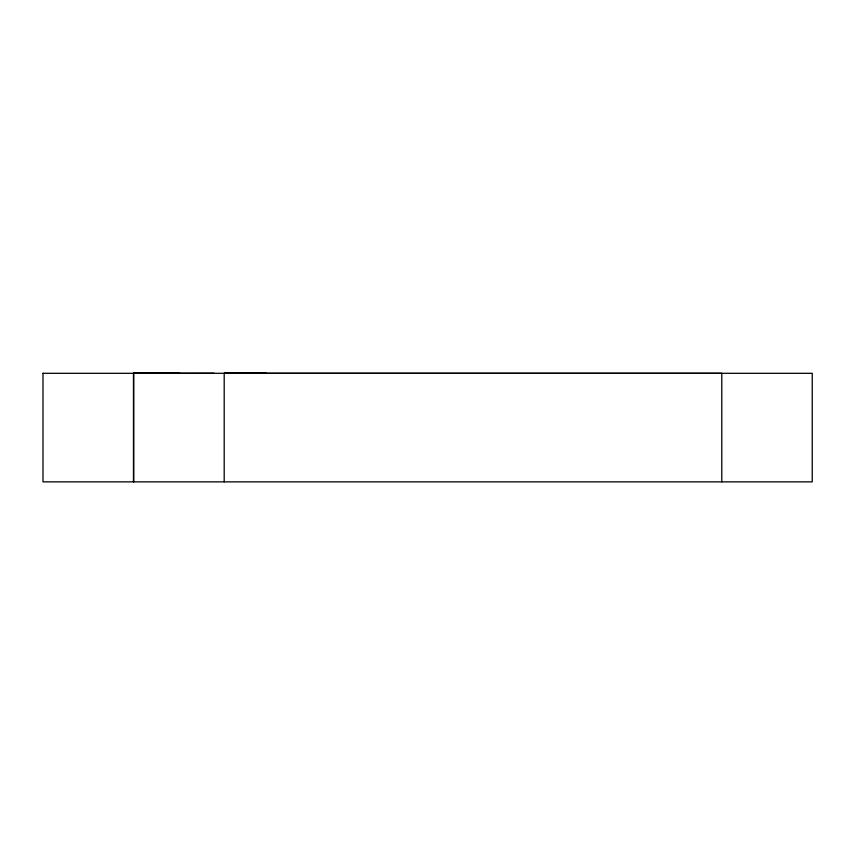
<?xml version="1.0" encoding="UTF-8"?>
<svg xmlns="http://www.w3.org/2000/svg" width="855" height="855" viewBox="0 0 855 855"><rect width="100%" height="100%" fill="white"/><g stroke="black" fill="none" stroke-linecap="round" stroke-linejoin="round"><path stroke-width="1.28" d="M214.103 373.229L133.466 373.304L133.466 481.867M133.722 373.304L133.722 481.867M266.087 373.133L224.192 373.304L224.192 481.867M133.466 373.304L179.422 373.293M224.192 373.304L721.78 373.304L721.78 481.867M42.996 373.304L42.996 481.867L812.25 481.867L812.25 373.304L42.996 373.304"/></g></svg>
